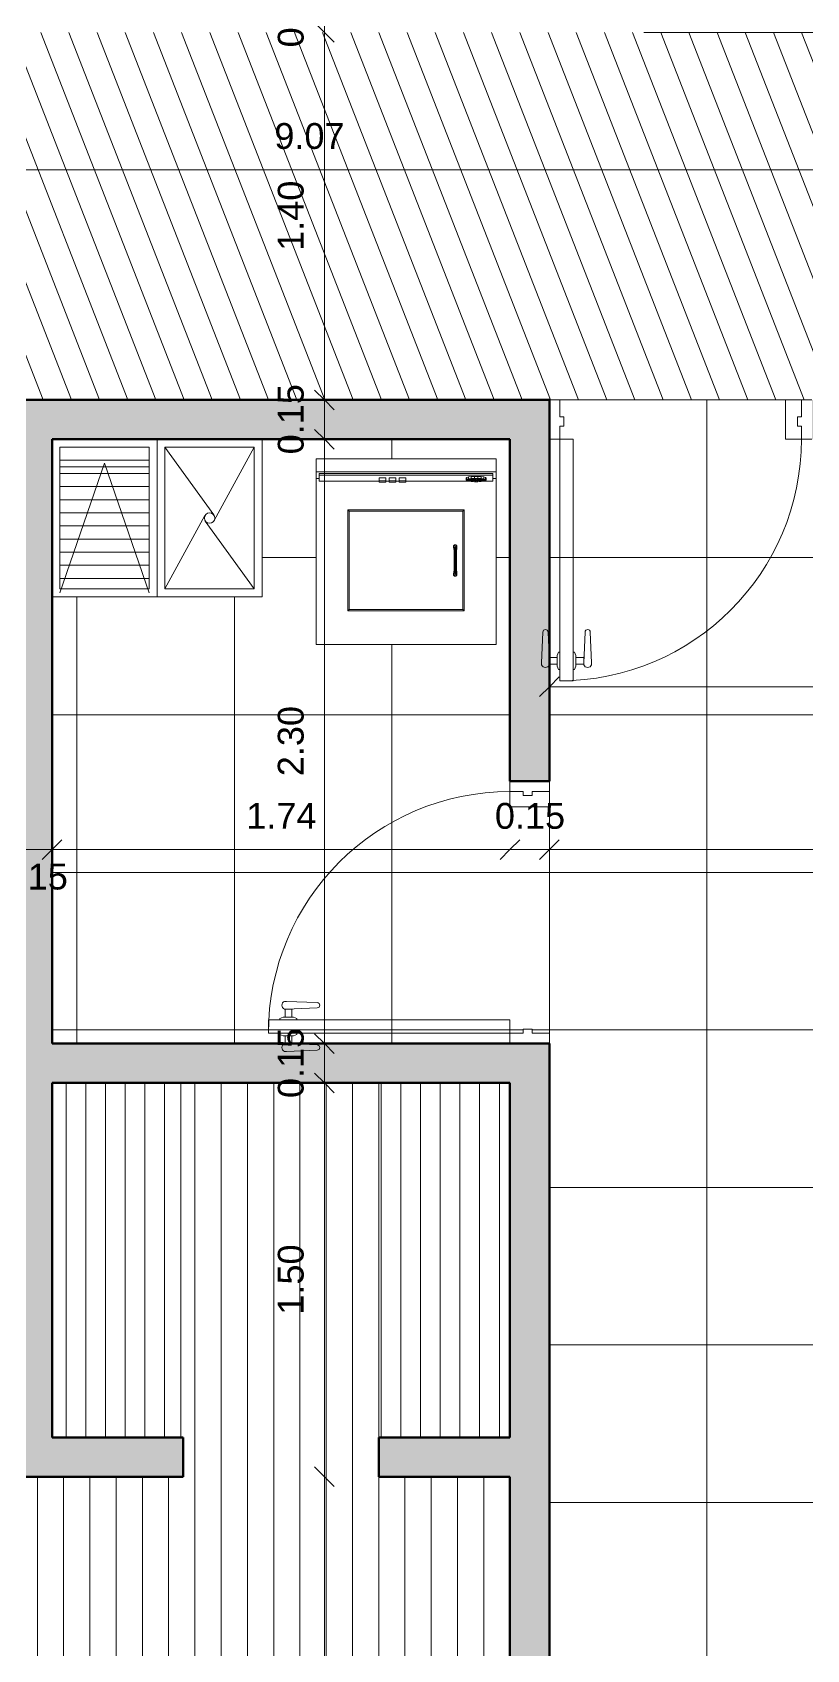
# Model space of a CAD drawing. Header units: metres. Extents: x 11 to 152, y 1 to 34.
# Drawn here: x 87.85 to 90.79, y 18.46 to 24.62 of the extents above; entities that cross this region are included whole.
import ezdxf

# ---------------------------------------------------------------- set-up
doc = ezdxf.new("R2010")
doc.units = ezdxf.units.M
for name, color, linetype, lineweight in [('A-ANNO-DIMS', 211, 'Continuous', 9), ('A-ANNO-DIMS-100', 211, 'Continuous', 9), ('A-DETL-GENF', 92, 'Continuous', 9), ('A-DOOR', 31, 'Continuous', 9), ('A-DOOR-1', 31, 'Continuous', 18), ('A-FLOR', 192, 'Continuous', 9), ('A-FLOR-PATT', 8, 'Continuous', 9), ('A-WALL-1', 113, 'Continuous', 50), ('A-WALL-PATT-1', 111, 'Continuous', 9), ('G-IMPT', 8, 'Continuous', 9), ('I-FURN', 30, 'Continuous', 9), ('P-SANR-FIXT', 6, 'Continuous', 9), ('Q-SPCQ', 91, 'Continuous', 9)]:
    doc.layers.add(name, color=color, linetype=linetype, lineweight=lineweight)
doc.styles.add('Arial_1', font='Arial.ttf', dxfattribs={"height": 0.098353})
doc.dimstyles.new('Cota_1_25', dxfattribs={"dimscale": 0.3048, "dimtxt": 0.1, "dimasz": 0.246063, "dimexe": 0, "dimexo": 0.0625, "dimgap": 0.164042, "dimtad": 1, "dimrnd": 0.01, "dimzin": 0, "dimdsep": 46, "dimtxsty": 'Arial_1', "dimblk1": 'OBLIQUE', "dimblk2": 'OBLIQUE', "dimsah": 1, "dimcen": 0.09, "dimazin": 0, "dimtfac": 1, "dimtdec": 4, "dimtix": 1, "dimtmove": 0, "dimatfit": 3, "dimfxl": 0, "dimfxlon": 1, "dimtvp": 1, "dimtolj": 1, "dimtzin": 0, "dimarcsym": 2})
doc.dimstyles.new('Cota_1_25_3', dxfattribs={"dimscale": 0.3048, "dimtxt": 0.1, "dimasz": 0.246063, "dimexe": 0, "dimexo": 0.0625, "dimgap": 0.164042, "dimtad": 1, "dimrnd": 0.01, "dimzin": 0, "dimdsep": 46, "dimtxsty": 'Arial_1', "dimblk1": 'OBLIQUE', "dimblk2": 'OBLIQUE', "dimsah": 1, "dimcen": 0.09, "dimazin": 0, "dimtfac": 1, "dimtdec": 4, "dimtix": 1, "dimtmove": 2, "dimatfit": 3, "dimfxl": 0, "dimfxlon": 1, "dimtvp": 1, "dimtolj": 1, "dimtzin": 0, "dimarcsym": 2})
pattern_1 = [(226.11, (41.785, 15.092), (0.05405041, -0.0519957), [])]

# ---------------------------------------------------------------- blocks, each defined once
blk = doc.blocks.new('mesa153 - mesa001-1570162-2 Piso _Tipo_')
at = {"layer": 'I-FURN'}
h = blk.add_hatch(dxfattribs=at)
h.set_pattern_fill('FP_42', color=256, style=0, pattern_type=2)
h.set_pattern_definition(pattern_1)
h.paths.add_polyline_path([(0.2906, -0.7128), (0.286, -0.7084), (-0.6499, -1.6813), (-0.2963, -2.0214), (0.6396, -1.0485)], flags=0)
blk.add_line((-0.2963, -2.0214), (0.6396, -1.0485), dxfattribs=at)
blk = doc.blocks.new('mesa154 - mesa001-1570174-2 Piso _Tipo_')
at = {"layer": 'I-FURN'}
h = blk.add_hatch(dxfattribs=at)
h.set_pattern_fill('FP_42', color=256, style=0, pattern_type=2)
h.set_pattern_definition(pattern_1)
h.paths.add_polyline_path([(0.3569, -0.7766), (0.286, -0.7084), (-0.6499, -1.6813), (-0.2963, -2.0214), (0.6396, -1.0485)], flags=0)
blk.add_line((0.286, -0.7084), (-0.6499, -1.6813), dxfattribs=at)
blk = doc.blocks.new('EA-Sencilla abisagrada - 100 x 210-1824849-2 Piso _Tipo_')
at = {"layer": 'A-DETL-GENF'}
for p, q in [((0.339, 0.9338), (0.339, 0.9263)), ((0.344, 0.8091), (0.339, 0.9263)), ((0.369, 0.9263), (0.364, 0.8091)), ((0.369, 0.9038), (0.369, 0.9338)), ((0.369, 0.9313), (0.399, 0.9313)), ((0.399, 0.9388), (0.404, 0.9513)), ((0.399, 0.9388), (0.399, 0.8988)), ((0.409, 0.9513), (0.404, 0.9513)), ((0.409, 0.9513), (0.409, 0.8863)), ((0.46, 0.9513), (0.465, 0.9513)), ((0.46, 0.9513), (0.46, 0.8863)), ((0.47, 0.9388), (0.465, 0.9513)), ((0.47, 0.9388), (0.47, 0.8988)), ((0.5, 0.9313), (0.47, 0.9313)), ((0.5, 0.9038), (0.5, 0.9338)), ((0.5, 0.9263), (0.505, 0.8091)), ((0.525, 0.8091), (0.53, 0.9263)), ((0.53, 0.9338), (0.53, 0.9263)), ((0.399, 0.9063), (0.369, 0.9063)), ((0.399, 0.8988), (0.404, 0.8863)), ((0.404, 0.8863), (0.409, 0.8863)), ((0.465, 0.8863), (0.46, 0.8863)), ((0.47, 0.8988), (0.465, 0.8863)), ((0.47, 0.9063), (0.5, 0.9063))]:
    blk.add_line(p, q, dxfattribs=at)
for centre, radius, start, end in [((0.354, 0.9276), 0.0162, 22.61986, 157.38014), ((0.515, 0.9276), 0.0162, 22.61986, 157.38014), ((0.354, 0.8095), 0.01, 182.44757, 357.55243), ((0.515, 0.8095), 0.01, 182.44757, 357.55243)]:
    blk.add_arc(centre, radius, start, end, dxfattribs=at)
at = {"layer": 'A-DOOR'}
blk.add_arc((0.46, 0.075), 0.92, 90, 180, dxfattribs=at)
at = {"layer": 'A-DOOR-1'}
for p, q in [((0.409, 0.075), (0.409, 0.995)), ((0.46, 0.995), (0.409, 0.995)), ((0.46, 0.075), (0.46, 0.995)), ((-0.46, 0.075), (-0.5, 0.075)), ((-0.46, 0.025), (-0.46, 0.075)), ((0.46, 0.075), (0.409, 0.075)), ((0.5, 0.075), (0.46, 0.075)), ((0.46, 0.075), (0.46, 0.025)), ((-0.445, 0.025), (-0.46, 0.025)), ((-0.445, -0.01), (-0.445, 0.025)), ((0.46, 0.025), (0.445, 0.025)), ((0.445, 0.025), (0.445, -0.01)), ((-0.46, -0.075), (-0.46, -0.01)), ((-0.46, -0.01), (-0.445, -0.01)), ((0.445, -0.01), (0.46, -0.01)), ((0.46, -0.01), (0.46, -0.075)), ((-0.5, -0.075), (-0.46, -0.075)), ((0.46, -0.075), (0.5, -0.075))]:
    blk.add_line(p, q, dxfattribs=at)
blk = doc.blocks.new('EA-Sencilla abisagrada - 100 x 210-1350757-2 Piso _Tipo_')
at = {"layer": 'A-DETL-GENF'}
for p, q in [((0.344, -0.8091), (0.339, -0.9263)), ((0.369, -0.9263), (0.364, -0.8091)), ((0.5, -0.9263), (0.505, -0.8091)), ((0.525, -0.8091), (0.53, -0.9263)), ((0.369, -0.9038), (0.369, -0.9338)), ((0.399, -0.9063), (0.369, -0.9063)), ((0.399, -0.8988), (0.404, -0.8863)), ((0.399, -0.9388), (0.399, -0.8988)), ((0.404, -0.8863), (0.409, -0.8863)), ((0.409, -0.9513), (0.409, -0.8863)), ((0.465, -0.8863), (0.46, -0.8863)), ((0.46, -0.9513), (0.46, -0.8863)), ((0.47, -0.8988), (0.465, -0.8863)), ((0.47, -0.9388), (0.47, -0.8988)), ((0.47, -0.9063), (0.5, -0.9063)), ((0.5, -0.9038), (0.5, -0.9338)), ((0.339, -0.9338), (0.339, -0.9263)), ((0.369, -0.9313), (0.399, -0.9313)), ((0.399, -0.9388), (0.404, -0.9513)), ((0.409, -0.9513), (0.404, -0.9513)), ((0.46, -0.9513), (0.465, -0.9513)), ((0.47, -0.9388), (0.465, -0.9513)), ((0.5, -0.9313), (0.47, -0.9313)), ((0.53, -0.9338), (0.53, -0.9263))]:
    blk.add_line(p, q, dxfattribs=at)
for centre, radius, start, end in [((0.354, -0.8095), 0.01, 2.44757, 177.55243), ((0.515, -0.8095), 0.01, 2.44757, 177.55243), ((0.354, -0.9276), 0.0162, 202.61986, 337.38014), ((0.515, -0.9276), 0.0162, 202.61986, 337.38014)]:
    blk.add_arc(centre, radius, start, end, dxfattribs=at)
at = {"layer": 'A-DOOR'}
blk.add_arc((0.46, -0.075), 0.92, 180, 270, dxfattribs=at)
at = {"layer": 'A-DOOR-1'}
for p, q in [((-0.5, 0.075), (-0.46, 0.075)), ((-0.46, 0.075), (-0.46, 0.01)), ((0.46, 0.075), (0.5, 0.075)), ((0.46, 0.01), (0.46, 0.075)), ((-0.46, 0.01), (-0.445, 0.01)), ((-0.445, 0.01), (-0.445, -0.025)), ((0.445, 0.01), (0.46, 0.01)), ((0.445, -0.025), (0.445, 0.01)), ((-0.46, -0.025), (-0.46, -0.075)), ((-0.445, -0.025), (-0.46, -0.025)), ((0.46, -0.025), (0.445, -0.025)), ((0.46, -0.075), (0.46, -0.025)), ((-0.46, -0.075), (-0.5, -0.075)), ((0.409, -0.075), (0.409, -0.995)), ((0.46, -0.075), (0.409, -0.075)), ((0.46, -0.075), (0.46, -0.995)), ((0.5, -0.075), (0.46, -0.075)), ((0.46, -0.995), (0.409, -0.995))]:
    blk.add_line(p, q, dxfattribs=at)
blk = doc.blocks.new('Washer05 - 11ZWSH05_dwg-1221125-2 Piso _Tipo_')
at = {"layer": 'G-IMPT'}
for p, q in [((0, 0.6858), (0, 0)), ((0, 0.6858), (0.0506, 0.6858)), ((0.0759, 0.6858), (0.0506, 0.6858)), ((0.0506, 0), (0.0506, 0.6858)), ((0.0506, 0), (0.0506, 0.6858)), ((0.0759, 0.6858), (0.0759, 0.6732)), ((0.0759, 0.6858), (0.7084, 0.6858)), ((0.7084, 0), (0.7084, 0.6858)), ((0.0563, 0.0126), (0.0563, 0.6732)), ((0.0563, 0.0126), (0.0563, 0.6732)), ((0.0634, 0.6732), (0.0563, 0.6732)), ((0.0563, 0.6732), (0.0634, 0.6732)), ((0.0634, 0.0126), (0.0634, 0.6732)), ((0.0851, 0.6732), (0.0634, 0.6732)), ((0.0634, 0.0126), (0.0634, 0.6732)), ((0.0634, 0.6732), (0.0851, 0.6732)), ((0.0683, 0.6289), (0.0675, 0.6165)), ((0.0675, 0.6165), (0.0749, 0.6165)), ((0.0675, 0.6165), (0.0675, 0.6033)), ((0.0675, 0.6165), (0.0749, 0.6165)), ((0.0683, 0.6289), (0.0698, 0.639)), ((0.0756, 0.6289), (0.0683, 0.6289)), ((0.0756, 0.6289), (0.0683, 0.6289)), ((0.0698, 0.639), (0.0718, 0.6456)), ((0.0771, 0.639), (0.0698, 0.639)), ((0.0771, 0.639), (0.0698, 0.639)), ((0.074, 0.6479), (0.0718, 0.6456)), ((0.0791, 0.6456), (0.0718, 0.6456)), ((0.0791, 0.6456), (0.0718, 0.6456)), ((0.074, 0.6479), (0.0813, 0.6479)), ((0.074, 0.6479), (0.0813, 0.6479)), ((0.0756, 0.6289), (0.0749, 0.6165)), ((0.0813, 0.6099), (0.0749, 0.6165)), ((0.0749, 0.6165), (0.0749, 0.6033)), ((0.0771, 0.639), (0.0756, 0.6289)), ((0.0756, 0.6289), (0.0813, 0.6099)), ((0.0771, 0.639), (0.0791, 0.6456)), ((0.0771, 0.639), (0.0813, 0.6099)), ((0.0791, 0.6456), (0.0813, 0.6479)), ((0.0791, 0.6456), (0.0813, 0.6099)), ((0.0836, 0.6456), (0.0813, 0.6479)), ((0.0813, 0.6479), (0.0813, 0.6099)), ((0.0836, 0.6456), (0.0813, 0.6099)), ((0.0856, 0.639), (0.0813, 0.6099)), ((0.0871, 0.6289), (0.0813, 0.6099)), ((0.0878, 0.6165), (0.0813, 0.6099)), ((0.0836, 0.6456), (0.0856, 0.639)), ((0.0851, 0.6406), (0.0851, 0.6732)), ((0.0856, 0.639), (0.0871, 0.6289)), ((0.0871, 0.6289), (0.0878, 0.6165)), ((0.0878, 0.6033), (0.0878, 0.6165)), ((0.0683, 0.5909), (0.0675, 0.6033)), ((0.0749, 0.6033), (0.0675, 0.6033)), ((0.0749, 0.6033), (0.0675, 0.6033)), ((0.0756, 0.5909), (0.0683, 0.5909)), ((0.0698, 0.5808), (0.0683, 0.5909)), ((0.0756, 0.5909), (0.0683, 0.5909)), ((0.0771, 0.5808), (0.0698, 0.5808)), ((0.0698, 0.5808), (0.0718, 0.5742)), ((0.0771, 0.5808), (0.0698, 0.5808)), ((0.074, 0.572), (0.0718, 0.5742)), ((0.0791, 0.5742), (0.0718, 0.5742)), ((0.0791, 0.5742), (0.0718, 0.5742)), ((0.074, 0.572), (0.0813, 0.572)), ((0.074, 0.572), (0.0813, 0.572)), ((0.0813, 0.6099), (0.0749, 0.6033)), ((0.0756, 0.5909), (0.0749, 0.6033)), ((0.0756, 0.5909), (0.0813, 0.6099)), ((0.0756, 0.5909), (0.0771, 0.5808)), ((0.0771, 0.5808), (0.0813, 0.6099)), ((0.0771, 0.5808), (0.0791, 0.5742)), ((0.0791, 0.5742), (0.0813, 0.6099)), ((0.0791, 0.5742), (0.0813, 0.572)), ((0.0878, 0.6033), (0.0813, 0.6099)), ((0.0856, 0.5808), (0.0813, 0.6099)), ((0.0871, 0.5909), (0.0813, 0.6099)), ((0.0836, 0.5742), (0.0813, 0.6099)), ((0.0813, 0.572), (0.0813, 0.6099)), ((0.0836, 0.5742), (0.0813, 0.572)), ((0.0856, 0.5808), (0.0836, 0.5742)), ((0.0851, 0.3415), (0.0851, 0.5792)), ((0.0856, 0.5808), (0.0871, 0.5909)), ((0.0878, 0.6033), (0.0871, 0.5909)), ((0.5801, 0.5639), (0.1953, 0.5639)), ((0.1953, 0.5639), (0.1953, 0.1217)), ((0.2004, 0.5588), (0.1953, 0.5639)), ((0.2004, 0.1268), (0.2004, 0.5588)), ((0.2004, 0.5588), (0.5751, 0.5588)), ((0.5801, 0.5639), (0.5751, 0.5588)), ((0.5751, 0.5588), (0.5751, 0.1268)), ((0.5801, 0.5639), (0.5801, 0.1217)), ((0.3318, 0.5368), (0.3281, 0.5331)), ((0.3281, 0.5279), (0.3281, 0.5331)), ((0.3281, 0.5331), (0.3387, 0.5329)), ((0.3281, 0.5279), (0.3387, 0.5282)), ((0.3318, 0.5243), (0.3281, 0.5279)), ((0.3318, 0.5368), (0.337, 0.5368)), ((0.3318, 0.5368), (0.3411, 0.5361)), ((0.3318, 0.5243), (0.3411, 0.5249)), ((0.337, 0.5243), (0.3318, 0.5243)), ((0.3444, 0.5361), (0.337, 0.5368)), ((0.3444, 0.5249), (0.337, 0.5243)), ((0.3411, 0.5361), (0.3387, 0.5329)), ((0.3387, 0.5329), (0.3387, 0.5282)), ((0.3387, 0.5329), (0.3502, 0.5325)), ((0.3387, 0.5282), (0.3502, 0.5286)), ((0.3411, 0.5249), (0.3387, 0.5282)), ((0.3444, 0.5361), (0.3411, 0.5361)), ((0.3411, 0.5361), (0.3502, 0.5352)), ((0.3502, 0.5258), (0.3411, 0.5249)), ((0.3444, 0.5249), (0.3411, 0.5249)), ((0.3444, 0.5361), (0.3502, 0.5352)), ((0.3444, 0.5361), (0.3502, 0.5352)), ((0.3444, 0.5249), (0.3502, 0.5258)), ((0.3444, 0.5249), (0.3502, 0.5258)), ((0.3502, 0.5352), (0.4249, 0.5352)), ((0.3502, 0.5325), (0.3502, 0.5352)), ((0.3502, 0.5325), (0.3502, 0.5286)), ((0.3502, 0.5325), (0.4249, 0.5325)), ((0.3502, 0.5258), (0.3502, 0.5286)), ((0.4249, 0.5286), (0.3502, 0.5286)), ((0.3502, 0.5258), (0.4249, 0.5258)), ((0.4249, 0.5352), (0.4307, 0.5361)), ((0.4307, 0.5361), (0.4249, 0.5352)), ((0.4249, 0.5352), (0.4339, 0.5361)), ((0.4249, 0.5352), (0.4249, 0.5325)), ((0.4249, 0.5325), (0.4363, 0.5329)), ((0.4249, 0.5286), (0.4249, 0.5325)), ((0.4249, 0.5286), (0.4249, 0.5258)), ((0.4249, 0.5286), (0.4363, 0.5282)), ((0.4249, 0.5258), (0.4307, 0.5249)), ((0.4307, 0.5249), (0.4249, 0.5258)), ((0.4249, 0.5258), (0.4339, 0.5249)), ((0.4307, 0.5361), (0.438, 0.5368)), ((0.4307, 0.5361), (0.4339, 0.5361)), ((0.4307, 0.5249), (0.438, 0.5243)), ((0.4307, 0.5249), (0.4339, 0.5249)), ((0.4432, 0.5368), (0.4339, 0.5361)), ((0.4363, 0.5329), (0.4339, 0.5361)), ((0.4363, 0.5282), (0.4339, 0.5249)), ((0.4432, 0.5243), (0.4339, 0.5249)), ((0.4363, 0.5329), (0.4469, 0.5331)), ((0.4363, 0.5282), (0.4363, 0.5329)), ((0.4363, 0.5282), (0.4469, 0.5279)), ((0.4432, 0.5368), (0.438, 0.5368)), ((0.438, 0.5243), (0.4432, 0.5243)), ((0.4432, 0.5368), (0.4469, 0.5331)), ((0.4432, 0.5243), (0.4469, 0.5279)), ((0.4469, 0.5279), (0.4469, 0.5331)), ((0.0729, 0.3162), (0.0729, 0.3415)), ((0.0845, 0.3415), (0.0729, 0.3415)), ((0.0729, 0.3162), (0.0845, 0.3162)), ((0.0889, 0.3415), (0.0845, 0.3415)), ((0.0845, 0.3162), (0.0845, 0.3415)), ((0.0889, 0.3162), (0.0845, 0.3162)), ((0.0851, 0.3036), (0.0851, 0.3162)), ((0.0889, 0.3415), (0.0889, 0.3162)), ((0.0729, 0.3036), (0.0729, 0.2783)), ((0.0729, 0.3036), (0.0845, 0.3036)), ((0.0845, 0.2783), (0.0729, 0.2783)), ((0.0845, 0.2656), (0.0729, 0.2656)), ((0.0729, 0.2403), (0.0729, 0.2656)), ((0.0889, 0.3036), (0.0845, 0.3036)), ((0.0845, 0.2783), (0.0845, 0.3036)), ((0.0889, 0.2783), (0.0845, 0.2783)), ((0.0845, 0.2656), (0.0889, 0.2656)), ((0.0845, 0.2656), (0.0845, 0.2403)), ((0.0851, 0.2656), (0.0851, 0.2783)), ((0.0889, 0.3036), (0.0889, 0.2783)), ((0.0889, 0.2403), (0.0889, 0.2656)), ((0.0845, 0.2403), (0.0729, 0.2403)), ((0.0889, 0.2403), (0.0845, 0.2403)), ((0.0851, 0.0126), (0.0851, 0.2403)), ((0.2004, 0.1268), (0.1953, 0.1217)), ((0.2004, 0.1268), (0.5751, 0.1268)), ((0.5751, 0.1268), (0.5801, 0.1217)), ((0.5801, 0.1217), (0.1953, 0.1217)), ((0, 0), (0.0506, 0)), ((0.0759, 0), (0.0506, 0)), ((0.0634, 0.0126), (0.0563, 0.0126)), ((0.0634, 0.0126), (0.0563, 0.0126)), ((0.0634, 0.0126), (0.0851, 0.0126)), ((0.0759, 0.0126), (0.0759, 0)), ((0.7084, 0), (0.0759, 0))]:
    blk.add_line(p, q, dxfattribs=at)
blk = doc.blocks.new('Washer05 - Washer05-1234231-2 Piso _Tipo_')
blk.add_blockref('Washer05 - 11ZWSH05_dwg-1221125-2 Piso _Tipo_', (0, 0))
blk = doc.blocks.new('EA Lavadero con tanque - EA Lavadero 4-V100-2 Piso _Tipo_')
at = {"layer": 'P-SANR-FIXT'}
for p, q in [((0, 0.6), (-0.4, 0.6)), ((-0.4, 0.6), (-0.4, 0)), ((-0.37, 0.57), (-0.1838, 0.3117)), ((-0.37, 0.57), (-0.03, 0.57)), ((-0.37, 0.03), (-0.37, 0.57)), ((-0.03, 0.57), (-0.1824, 0.2904)), ((-0.03, 0.57), (-0.03, 0.03)), ((0, 0), (0, 0.6)), ((0.4, 0.6), (0, 0.6)), ((0, 0.6), (0, 0)), ((0.2, 0.091), (0.03, 0.5848)), ((0.03, 0.57), (0.37, 0.57)), ((0.03, 0.03), (0.03, 0.57)), ((0.03, 0.03), (0.03, 0.57)), ((0.03, 0.57), (0.37, 0.57)), ((0.2, 0.091), (0.37, 0.5848)), ((0.37, 0.57), (0.37, 0.03)), ((0.37, 0.57), (0.37, 0.03)), ((0.37, 0.53), (0.03, 0.53)), ((0.37, 0.48), (0.03, 0.48)), ((0.37, 0.43), (0.03, 0.43)), ((0.37, 0.38), (0.03, 0.38)), ((-0.37, 0.03), (-0.2176, 0.3096)), ((0.37, 0.33), (0.03, 0.33)), ((-0.03, 0.03), (-0.2162, 0.2883)), ((0.37, 0.28), (0.03, 0.28)), ((0.37, 0.23), (0.03, 0.23)), ((0.37, 0.18), (0.03, 0.18)), ((0.37, 0.13), (0.03, 0.13)), ((0.37, 0.105), (0.03, 0.105)), ((0.37, 0.08), (0.03, 0.08)), ((-0.03, 0.03), (-0.37, 0.03)), ((0.37, 0.03), (0.03, 0.03)), ((0.37, 0.03), (0.03, 0.03))]:
    blk.add_line(p, q, dxfattribs=at)
blk.add_circle((-0.2, 0.3), 0.02, dxfattribs=at)
blk = doc.blocks.new('DIMBLOCK205-2 Piso _Tipo_')
at = {"layer": 'A-ANNO-DIMS-100', "transparency": 16777216}
for p, q in [((88.9584, 24.77), (88.9209, 24.8075)), ((88.9584, 24.77), (88.9584, 24.62)), ((88.9584, 24.77), (88.9959, 24.7325)), ((88.9584, 24.77), (88.9584, 24.77)), ((88.9584, 24.77), (88.9584, 24.77)), ((88.9584, 24.62), (88.9209, 24.6575)), ((88.9584, 24.62), (88.9959, 24.5825)), ((88.9584, 24.62), (88.9584, 24.62)), ((88.9584, 24.62), (88.9584, 24.62))]:
    blk.add_line(p, q, dxfattribs=at)
at = {"layer": 'A-ANNO-DIMS-100', "color": 0, "transparency": 16777216, "insert": (88.7808, 24.5627), "char_height": 0.09835, "width": 0.317538, "attachment_point": 1, "rotation": 90, "line_spacing_factor": 0.938532, "style": 'Arial_1'}
blk.add_mtext('0.15', dxfattribs=at)
blk = doc.blocks.new('_Oblique')
at = {"color": 0, "linetype": 'ByBlock', "lineweight": -2}
blk.add_line((-0.5, -0.5), (0.5, 0.5), dxfattribs=at)
blk = doc.blocks.new('DIMBLOCK206-2 Piso _Tipo_')
at = {"layer": 'A-ANNO-DIMS-100', "transparency": 16777216}
for p, q in [((88.9584, 24.62), (88.9209, 24.6575)), ((88.9584, 24.62), (88.9584, 23.22)), ((88.9584, 24.62), (88.9959, 24.5825)), ((88.9584, 24.62), (88.9584, 24.62)), ((88.9584, 24.62), (88.9584, 24.62)), ((88.9584, 23.22), (88.9209, 23.2575)), ((88.9584, 23.22), (88.9959, 23.1825)), ((88.9584, 23.22), (88.9584, 23.22)), ((88.9584, 23.22), (88.9584, 23.22))]:
    blk.add_line(p, q, dxfattribs=at)
at = {"layer": 'A-ANNO-DIMS-100', "color": 0, "transparency": 16777216, "insert": (88.7808, 23.7877), "char_height": 0.09835, "width": 0.317538, "attachment_point": 1, "rotation": 90, "line_spacing_factor": 0.938532, "style": 'Arial_1'}
blk.add_mtext('1.40', dxfattribs=at)
blk = doc.blocks.new('DIMBLOCK207-2 Piso _Tipo_')
at = {"layer": 'A-ANNO-DIMS-100', "transparency": 16777216}
for p, q in [((88.9584, 23.22), (88.9209, 23.2575)), ((88.9584, 23.22), (88.9584, 23.07)), ((88.9584, 23.22), (88.9959, 23.1825)), ((88.9584, 23.22), (88.9584, 23.22)), ((88.9584, 23.22), (88.9584, 23.22)), ((88.9584, 23.07), (88.9209, 23.1075)), ((88.9584, 23.07), (88.9959, 23.0325)), ((88.9584, 23.07), (88.9584, 23.07)), ((88.9584, 23.07), (88.9584, 23.07))]:
    blk.add_line(p, q, dxfattribs=at)
at = {"layer": 'A-ANNO-DIMS-100', "color": 0, "transparency": 16777216, "insert": (88.7808, 23.0127), "char_height": 0.09835, "width": 0.317538, "attachment_point": 1, "rotation": 90, "line_spacing_factor": 0.938532, "style": 'Arial_1'}
blk.add_mtext('0.15', dxfattribs=at)
blk = doc.blocks.new('DIMBLOCK208-2 Piso _Tipo_')
at = {"layer": 'A-ANNO-DIMS-100', "transparency": 16777216}
for p, q in [((88.9584, 23.07), (88.9209, 23.1075)), ((88.9584, 23.07), (88.9584, 20.7683)), ((88.9584, 23.07), (88.9959, 23.0325)), ((88.9584, 23.07), (88.9584, 23.07)), ((88.9584, 23.07), (88.9584, 23.07)), ((88.9584, 20.7683), (88.9209, 20.8058)), ((88.9584, 20.7683), (88.9959, 20.7308)), ((88.9584, 20.7683), (88.9584, 20.7683)), ((88.9584, 20.7683), (88.9584, 20.7683))]:
    blk.add_line(p, q, dxfattribs=at)
at = {"layer": 'A-ANNO-DIMS-100', "color": 0, "transparency": 16777216, "insert": (88.7808, 21.7868), "char_height": 0.09835, "width": 0.317538, "attachment_point": 1, "rotation": 90, "line_spacing_factor": 0.938532, "style": 'Arial_1'}
blk.add_mtext('2.30', dxfattribs=at)
blk = doc.blocks.new('DIMBLOCK209-2 Piso _Tipo_')
at = {"layer": 'A-ANNO-DIMS-100', "transparency": 16777216}
for p, q in [((88.9584, 20.7683), (88.9209, 20.8058)), ((88.9584, 20.7683), (88.9584, 20.6183)), ((88.9584, 20.7683), (88.9959, 20.7308)), ((88.9584, 20.7683), (88.9584, 20.7683)), ((88.9584, 20.7683), (88.9584, 20.7683)), ((88.9584, 20.6183), (88.9209, 20.6558)), ((88.9584, 20.6183), (88.9959, 20.5808)), ((88.9584, 20.6183), (88.9584, 20.6183)), ((88.9584, 20.6183), (88.9584, 20.6183))]:
    blk.add_line(p, q, dxfattribs=at)
at = {"layer": 'A-ANNO-DIMS-100', "color": 0, "transparency": 16777216, "insert": (88.7808, 20.561), "char_height": 0.09835, "width": 0.317538, "attachment_point": 1, "rotation": 90, "line_spacing_factor": 0.938532, "style": 'Arial_1'}
blk.add_mtext('0.15', dxfattribs=at)
blk = doc.blocks.new('DIMBLOCK210-2 Piso _Tipo_')
at = {"layer": 'A-ANNO-DIMS-100', "transparency": 16777216}
for p, q in [((88.9584, 20.6183), (88.9209, 20.6558)), ((88.9584, 20.6183), (88.9584, 19.1183)), ((88.9584, 20.6183), (88.9959, 20.5808)), ((88.9584, 20.6183), (88.9584, 20.6183)), ((88.9584, 20.6183), (88.9584, 20.6183)), ((88.9584, 19.1183), (88.9209, 19.1558)), ((88.9584, 19.1183), (88.9959, 19.0808)), ((88.9584, 19.1183), (88.9584, 19.1183)), ((88.9584, 19.1183), (88.9584, 19.1183))]:
    blk.add_line(p, q, dxfattribs=at)
at = {"layer": 'A-ANNO-DIMS-100', "color": 0, "transparency": 16777216, "insert": (88.7808, 19.736), "char_height": 0.09835, "width": 0.317538, "attachment_point": 1, "rotation": 90, "line_spacing_factor": 0.938532, "style": 'Arial_1'}
blk.add_mtext('1.50', dxfattribs=at)
blk = doc.blocks.new('DIMBLOCK213-2 Piso _Tipo_')
at = {"layer": 'A-ANNO-DIMS-100', "transparency": 16777216}
for p, q in [((84.3651, 24.0969), (84.3276, 24.0594)), ((84.3651, 24.0969), (84.4026, 24.1344)), ((84.3651, 24.0969), (93.4349, 24.0969)), ((84.3651, 24.0969), (84.3651, 24.0969)), ((84.3651, 24.0969), (84.3651, 24.0969)), ((93.4349, 24.0969), (93.3974, 24.0594)), ((93.4349, 24.0969), (93.4724, 24.1344)), ((93.4349, 24.0969), (93.4349, 24.0969)), ((93.4349, 24.0969), (93.4349, 24.0969))]:
    blk.add_line(p, q, dxfattribs=at)
at = {"layer": 'A-ANNO-DIMS-100', "color": 0, "transparency": 16777216, "insert": (88.7677, 24.2744), "char_height": 0.09835, "width": 0.317538, "attachment_point": 1, "line_spacing_factor": 0.938532, "style": 'Arial_1'}
blk.add_mtext('9.07', dxfattribs=at)
blk = doc.blocks.new('DIMBLOCK230-2 Piso _Tipo_')
at = {"layer": 'A-ANNO-DIMS-100', "transparency": 16777216}
for p, q in [((87.771, 21.5073), (87.7335, 21.4698)), ((87.771, 21.5073), (87.8085, 21.5448)), ((87.771, 21.5073), (87.921, 21.5073)), ((87.771, 21.5073), (87.771, 21.5073)), ((87.771, 21.5073), (87.771, 21.5073)), ((87.921, 21.5073), (87.8835, 21.4698)), ((87.921, 21.5073), (87.9585, 21.5448)), ((87.921, 21.5073), (87.921, 21.5073)), ((87.921, 21.5073), (87.921, 21.5073))]:
    blk.add_line(p, q, dxfattribs=at)
at = {"layer": 'A-ANNO-DIMS-100', "color": 0, "transparency": 16777216, "insert": (87.7137, 21.4536), "char_height": 0.09835, "width": 0.317538, "attachment_point": 1, "line_spacing_factor": 0.938532, "style": 'Arial_1'}
blk.add_mtext('0.15', dxfattribs=at)
blk = doc.blocks.new('DIMBLOCK231-2 Piso _Tipo_')
at = {"layer": 'A-ANNO-DIMS-100', "transparency": 16777216}
for p, q in [((87.921, 21.5073), (87.8835, 21.4698)), ((87.921, 21.5073), (87.9585, 21.5448)), ((87.921, 21.5073), (89.665, 21.5073)), ((87.921, 21.5073), (87.921, 21.5073)), ((87.921, 21.5073), (87.921, 21.5073)), ((89.665, 21.5073), (89.6275, 21.4698)), ((89.665, 21.5073), (89.7025, 21.5448)), ((89.665, 21.5073), (89.665, 21.5073)), ((89.665, 21.5073), (89.665, 21.5073))]:
    blk.add_line(p, q, dxfattribs=at)
at = {"layer": 'A-ANNO-DIMS-100', "color": 0, "transparency": 16777216, "insert": (88.6607, 21.6849), "char_height": 0.09835, "width": 0.317538, "attachment_point": 1, "line_spacing_factor": 0.938532, "style": 'Arial_1'}
blk.add_mtext('1.74', dxfattribs=at)
blk = doc.blocks.new('DIMBLOCK232-2 Piso _Tipo_')
at = {"layer": 'A-ANNO-DIMS-100', "transparency": 16777216}
for p, q in [((89.665, 21.5073), (89.6275, 21.4698)), ((89.665, 21.5073), (89.7025, 21.5448)), ((89.665, 21.5073), (89.815, 21.5073)), ((89.665, 21.5073), (89.665, 21.5073)), ((89.665, 21.5073), (89.665, 21.5073)), ((89.815, 21.5073), (89.7775, 21.4698)), ((89.815, 21.5073), (89.8525, 21.5448)), ((89.815, 21.5073), (89.815, 21.5073)), ((89.815, 21.5073), (89.815, 21.5073))]:
    blk.add_line(p, q, dxfattribs=at)
at = {"layer": 'A-ANNO-DIMS-100', "color": 0, "transparency": 16777216, "insert": (89.6077, 21.6849), "char_height": 0.09835, "width": 0.317538, "attachment_point": 1, "line_spacing_factor": 0.938532, "style": 'Arial_1'}
blk.add_mtext('0.15', dxfattribs=at)
blk = doc.blocks.new('DIMBLOCK233-2 Piso _Tipo_')
at = {"layer": 'A-ANNO-DIMS-100', "transparency": 16777216}
for p, q in [((89.815, 21.5073), (89.7775, 21.4698)), ((89.815, 21.5073), (89.8525, 21.5448)), ((89.815, 21.5073), (93.4349, 21.5073)), ((89.815, 21.5073), (89.815, 21.5073)), ((89.815, 21.5073), (89.815, 21.5073)), ((93.4349, 21.5073), (93.3974, 21.4698)), ((93.4349, 21.5073), (93.4724, 21.5448)), ((93.4349, 21.5073), (93.4349, 21.5073)), ((93.4349, 21.5073), (93.4349, 21.5073))]:
    blk.add_line(p, q, dxfattribs=at)
at = {"layer": 'A-ANNO-DIMS-100', "color": 0, "transparency": 16777216, "insert": (91.4926, 21.6849), "char_height": 0.09835, "width": 0.317538, "attachment_point": 1, "line_spacing_factor": 0.938532, "style": 'Arial_1'}
blk.add_mtext('3.62', dxfattribs=at)
blk = doc.blocks.new('DIMBLOCK270-2 Piso _Tipo_')
at = {"layer": 'A-ANNO-DIMS-100', "transparency": 16777216}
for p, q in [((89.815, 22.1273), (89.7775, 22.0898)), ((89.815, 22.1273), (89.8525, 22.1648)), ((89.815, 22.1273), (93.4349, 22.1273)), ((89.815, 22.1273), (89.815, 22.1273)), ((89.815, 22.1273), (89.815, 22.1273)), ((93.4349, 22.1273), (93.3974, 22.0898)), ((93.4349, 22.1273), (93.4724, 22.1648)), ((93.4349, 22.1273), (93.4349, 22.1273)), ((93.4349, 22.1273), (93.4349, 22.1273))]:
    blk.add_line(p, q, dxfattribs=at)
at = {"layer": 'A-ANNO-DIMS-100', "color": 0, "transparency": 16777216, "insert": (91.4926, 22.3049), "char_height": 0.09835, "width": 0.317538, "attachment_point": 1, "line_spacing_factor": 0.938532, "style": 'Arial_1'}
blk.add_mtext('3.62', dxfattribs=at)
blk = doc.blocks.new('DIMBLOCK273-2 Piso _Tipo_')
at = {"layer": 'A-ANNO-DIMS-100', "transparency": 16777216}
for p, q in [((88.9584, 19.1183), (88.9209, 19.1558)), ((88.9584, 15.6182), (88.9584, 19.1183)), ((88.9584, 19.1183), (88.9959, 19.0808)), ((88.9584, 19.1183), (88.9584, 19.1183)), ((88.9584, 19.1183), (88.9584, 19.1183)), ((88.9584, 15.6182), (88.9209, 15.6557)), ((88.9584, 15.6182), (88.9959, 15.5807)), ((88.9584, 15.6182), (88.9584, 15.6182)), ((88.9584, 15.6182), (88.9584, 15.6182))]:
    blk.add_line(p, q, dxfattribs=at)
at = {"layer": 'A-ANNO-DIMS-100', "color": 0, "transparency": 16777216, "insert": (88.7808, 17.2359), "char_height": 0.09835, "width": 0.317538, "attachment_point": 1, "rotation": 90, "line_spacing_factor": 0.938532, "style": 'Arial_1'}
blk.add_mtext('3.50', dxfattribs=at)

msp = doc.modelspace()

# ---------------------------------------------------------------- hatches: boundary and pattern name
at = {"layer": 'A-FLOR-PATT'}
h = msp.add_hatch(dxfattribs=at)
h.set_pattern_fill('FP_41', color=256, style=0, pattern_type=2)
h.set_pattern_definition([(291.3, (86.746, 39.636), (0.09316912, 0.03632512), [])])
h.paths.add_polyline_path([(70.8024, 14.6339), (78.1612, 22.2819), (80.4372, 23.22), (92.7602, 23.22), (92.7602, 24.62), (84.3651, 24.62), (84.3651, 24.6181), (83.8651, 24.6181), (83.8651, 25.1181), (83.815, 25.1181), (83.815, 24.6181), (83.315, 24.6181), (83.315, 24.9681), (80.7417, 24.9681), (80.7417, 25.0626), (80.6194, 25.0168), (80.561, 25.1728), (80.5566, 25.1711), (80.5715, 25.1269), (80.5674, 25.122), (80.5656, 25.1207), (80.5519, 25.1146), (80.5404, 25.113), (80.5362, 25.1136), (80.5323, 25.1211), (80.5192, 25.1572), (78.7586, 24.5016), (78.7623, 24.4919), (78.7681, 24.4441), (78.7623, 24.3962), (78.7452, 24.3511), (78.7178, 24.3115), (78.6817, 24.2795), (78.639, 24.2571), (78.5922, 24.2455), (78.544, 24.2455), (78.4972, 24.2571), (78.4545, 24.2795), (78.4184, 24.3115), (78.391, 24.3511), (78.3865, 24.3631), (76.5969, 23.6967), (76.7411, 23.3118), (75.0002, 21.5026), (75.2524, 21.2599), (74.9057, 20.8996), (74.5454, 21.2463), (74.5107, 21.2103), (74.871, 20.8636), (74.5243, 20.5033), (74.4375, 20.5869), (69.7155, 15.6798), (70.8024, 14.634)], flags=0)
h.paths.add_polyline_path([(76.5674, 23.3477), (76.5675, 23.3477), (76.5674, 23.3477)], flags=0)
h = msp.add_hatch(dxfattribs=at)
h.set_pattern_fill('FP_54', color=256, style=0, pattern_type=2)
h.set_pattern_definition([(90, (66.415, 11.22), (-0.6, 4e-17), []), (180, (66.415, 11.22), (-7e-17, -0.6), [])])
h.paths.add_polyline_path([(88.9263, 22.9203), (88.9263, 22.9962), (89.6121, 22.9962), (89.6121, 22.2878), (88.9263, 22.2878), (88.9263, 22.6167)], flags=0)
h.paths.add_polyline_path([(89.8214, 15.4682), (91.1449, 15.4682), (91.1449, 15.9682), (91.6449, 15.9682), (91.6449, 15.4682), (94.7849, 15.4682), (94.7849, 19.72), (93.0892, 19.72), (93.0892, 19.4104), (93.0663, 19.3875), (93.0663, 19.3071), (93.0433, 19.3071), (93.0383, 19.3271), (93.0203, 19.2956), (92.6986, 19.2956), (92.6806, 19.327), (92.6756, 19.307), (92.6526, 19.307), (92.6526, 19.3874), (92.6296, 19.4104), (92.6296, 19.72), (92.4761, 19.72), (92.476, 19.4102), (92.4531, 19.3873), (92.4531, 19.3069), (92.4302, 19.3069), (92.4252, 19.3268), (92.4072, 19.2954), (92.0854, 19.2953), (92.0675, 19.3268), (92.0625, 19.3068), (92.0395, 19.3068), (92.0395, 19.3872), (92.0165, 19.4102), (92.0164, 19.72), (91.893, 19.72), (91.893, 19.4102), (91.8701, 19.3873), (91.8701, 19.3069), (91.8471, 19.3069), (91.8421, 19.3268), (91.8242, 19.2954), (91.5024, 19.2953), (91.4843, 19.326), (91.4794, 19.3068), (91.4565, 19.3068), (91.4564, 19.3872), (91.4335, 19.4102), (91.4334, 19.72), (91.0949, 19.72), (91.0949, 21.8471), (91.7449, 21.8471), (91.7449, 20.32), (92.8099, 20.32), (92.8099, 21.9499), (93.4349, 21.9499), (93.4349, 23.07), (90.715, 23.07), (90.715, 23.22), (89.855, 23.22), (89.855, 23.155), (89.87, 23.155), (89.87, 23.12), (89.855, 23.12), (89.855, 23.07), (89.815, 23.07), (89.815, 21.67), (89.665, 21.67), (89.665, 23.07), (88.721, 23.07), (88.721, 22.47), (87.921, 22.47), (87.9211, 20.77), (89.665, 20.77), (89.665, 20.8083), (89.715, 20.8083), (89.715, 20.8233), (89.75, 20.8233), (89.75, 20.8083), (89.815, 20.8083), (89.815, 15.4682)], flags=0)
h.paths.add_polyline_path([(92.4855, 15.6438), (92.0791, 16.3477), (92.783, 16.7541), (92.8338, 16.6661), (92.8778, 16.6915), (93.1826, 16.1636), (93.1386, 16.1382), (93.1894, 16.0502), (92.6107, 15.7161)], flags=0)
h.paths.add_polyline_path([(93.8926, 15.819), (93.8926, 15.9206), (93.8418, 15.9206), (93.8418, 18.1558), (93.8926, 18.1558), (93.8926, 18.2574), (94.7054, 18.2574), (94.7054, 15.819)], flags=0)
h.paths.add_polyline_path([(93.214, 16.4573), (93.2008, 16.4585), (93.1826, 16.4644), (93.1759, 16.4675), (93.165, 16.4752), (93.1556, 16.4846), (93.148, 16.4954), (93.1424, 16.5075), (93.1386, 16.5249), (93.1378, 16.5335), (93.139, 17.6136), (93.1424, 17.6264), (93.148, 17.6384), (93.1593, 17.653), (93.165, 17.6587), (93.1759, 17.6663), (93.188, 17.6719), (93.2008, 17.6754), (93.214, 17.6765), (93.5828, 17.6754), (93.5957, 17.6719), (93.6077, 17.6663), (93.6211, 17.6562), (93.628, 17.6493), (93.6356, 17.6384), (93.6412, 17.6264), (93.6446, 17.6136), (93.6458, 17.6003), (93.6446, 16.5203), (93.6412, 16.5075), (93.6356, 16.4954), (93.628, 16.4846), (93.6186, 16.4752), (93.6077, 16.4675), (93.5957, 16.4619), (93.5828, 16.4585), (93.5696, 16.4573), (93.2893, 16.4573)], flags=0)
h.paths.add_polyline_path([(90.9597, 16.6366), (90.7393, 16.6366), (90.7213, 16.6681), (90.7163, 16.6481), (90.6933, 16.6481), (90.6933, 16.7286), (90.6703, 16.7515), (90.6703, 17.0927), (90.4427, 17.0927), (90.4427, 17.3112), (90.1407, 17.3112), (90.1177, 17.3342), (90.0372, 17.3342), (90.0372, 17.3572), (90.0572, 17.3622), (90.0258, 17.3802), (90.0258, 17.7019), (90.0572, 17.7199), (90.0372, 17.7249), (90.0372, 17.7479), (90.1177, 17.7479), (90.1407, 17.7709), (90.4427, 17.7709), (90.4427, 18.0077), (90.6703, 18.0077), (90.6703, 18.3306), (90.6933, 18.3535), (90.6933, 18.434), (90.7163, 18.434), (90.7213, 18.414), (90.7393, 18.4455), (91.061, 18.4455), (91.079, 18.414), (91.084, 18.434), (91.107, 18.434), (91.107, 18.3535), (91.13, 18.3306), (91.13, 18.0077), (91.3577, 18.0077), (91.3577, 17.7709), (91.6596, 17.7709), (91.6826, 17.7479), (91.7631, 17.7479), (91.7631, 17.7249), (91.7431, 17.7199), (91.7746, 17.7019), (91.7746, 17.3802), (91.7431, 17.3622), (91.7631, 17.3572), (91.7631, 17.3342), (91.6826, 17.3342), (91.6596, 17.3112), (91.3577, 17.3112), (91.3577, 17.0927), (91.13, 17.0927), (91.1289, 16.7505), (91.107, 16.7286), (91.107, 16.6481), (91.084, 16.6481), (91.079, 16.6681), (91.061, 16.6366), (90.9671, 16.6366)], flags=0)
h.paths.add_polyline_path([(92.783, 17.3222), (92.0791, 17.7286), (92.4855, 18.4325), (93.1894, 18.0261), (93.1386, 17.9381), (93.1826, 17.9127), (92.8778, 17.3848), (92.8338, 17.4102), (92.8191, 17.3848)], flags=0)
h.paths.add_polyline_path([(92.6471, 22.0258), (92.6471, 22.5481), (92.6089, 22.5488), (92.6089, 22.5501), (92.6074, 22.5506), (92.6069, 22.5513), (92.6081, 22.5541), (92.605, 22.5584), (92.6053, 22.5652), (92.6074, 22.5707), (92.6089, 22.5712), (92.6103, 22.5715), (92.6089, 22.5725), (92.6253, 22.5734), (92.6471, 22.5734), (92.6471, 22.5956), (92.6979, 22.5956), (92.6979, 22.6074), (92.6471, 22.6074), (92.6471, 22.6243), (92.6089, 22.625), (92.6089, 22.6263), (92.6074, 22.6268), (92.6069, 22.6275), (92.6081, 22.6303), (92.605, 22.6346), (92.6053, 22.6414), (92.6074, 22.6469), (92.6089, 22.6474), (92.6103, 22.6477), (92.6089, 22.6487), (92.6253, 22.6496), (92.6471, 22.6496), (92.6471, 22.6576), (92.6408, 22.6584), (92.6385, 22.6608), (92.6379, 22.6635), (92.6387, 22.9768), (92.6408, 22.979), (92.6438, 22.9798), (92.6471, 22.9798), (92.6471, 23.0053), (92.6979, 23.0053), (92.6979, 23.0258), (93.3474, 23.0258), (93.3474, 22.0258), (92.6979, 22.0258)], flags=0)
h = msp.add_hatch(dxfattribs=at)
h.set_pattern_fill('FP_62', color=256, style=0, pattern_type=2)
h.set_pattern_definition([(270, (95.365, -0.118), (0.1, 6e-18), [])])
h.paths.add_polyline_path([(86.2551, 15.4682), (86.2551, 15.5182), (84.7551, 15.5182), (84.7551, 15.4682), (86.2251, 15.4682)], flags=0)
h.paths.add_polyline_path([(87.065, 15.4682), (89.465, 15.4682), (89.465, 15.6182), (89.665, 15.6182), (89.665, 19.1183), (89.165, 19.1183), (89.165, 19.2683), (89.1743, 19.2683), (89.1743, 20.6183), (88.4116, 20.6183), (88.4116, 19.2683), (88.421, 19.2683), (88.421, 19.1183), (87.771, 19.1183), (87.771, 20.1683), (86.2435, 20.1683), (86.2435, 20.0783), (86.1935, 20.0783), (86.1935, 20.0633), (86.1585, 20.0633), (86.1585, 20.0783), (86.0935, 20.0783), (86.0935, 20.3183), (86.421, 20.3183), (86.421, 23.07), (83.8151, 23.0698), (83.8151, 22.5217), (83.8284, 22.5217), (83.8295, 22.5281), (83.8913, 22.5281), (83.8919, 22.84), (83.8955, 22.8529), (83.9019, 22.8647), (83.9107, 22.8749), (83.9216, 22.8828), (83.9377, 22.8897), (83.9481, 22.8897), (83.9535, 22.8929), (83.9579, 22.8974), (83.9611, 22.9027), (83.9632, 22.9027), (83.9662, 22.8994), (83.9675, 22.8952), (83.9671, 21.6889), (83.9649, 21.685), (83.9632, 21.6835), (83.9611, 21.6835), (83.9579, 21.6889), (83.9535, 21.6934), (83.9481, 21.6966), (83.9351, 21.6974), (83.9339, 21.6982), (83.9216, 21.7035), (83.9083, 21.7142), (83.9019, 21.7215), (83.8955, 21.7334), (83.8919, 21.7463), (83.8913, 21.7597), (83.8913, 22.0582), (83.8284, 22.0582), (83.8278, 22.0645), (83.8151, 22.0645), (83.8151, 21.3181), (84.3652, 21.3181), (84.3652, 20.8181), (83.865, 20.8181), (83.865, 19.2683), (84.055, 19.2683), (84.055, 19.2033), (84.07, 19.2033), (84.07, 19.1683), (84.055, 19.1683), (84.055, 19.1183), (84.015, 19.1183), (84.015, 15.9681), (84.3651, 15.9681), (84.3651, 15.6182), (84.7551, 15.6182), (84.7551, 15.5782), (86.2551, 15.5782), (86.2551, 15.6182), (86.715, 15.6182), (86.715, 18.4745), (84.815, 18.4745), (84.815, 19.1183), (84.775, 19.1183), (84.775, 19.1683), (84.76, 19.1683), (84.76, 19.2033), (84.775, 19.2033), (84.775, 19.2683), (86.0935, 19.2683), (86.0935, 19.3583), (86.1585, 19.3583), (86.1585, 19.3733), (86.1935, 19.3733), (86.1935, 19.3583), (86.2435, 19.3583), (86.2435, 19.2683), (86.865, 19.2683), (86.865, 15.6182), (87.065, 15.6182)], flags=0)
h.paths.add_polyline_path([(89.5542, 15.9502), (89.2058, 15.9502), (89.1926, 15.9519), (89.1804, 15.957), (89.1699, 15.965), (89.1618, 15.9756), (89.1567, 15.9878), (89.155, 16.001), (89.155, 16.3494), (89.1567, 16.3625), (89.1618, 16.3748), (89.1699, 16.3853), (89.1804, 16.3934), (89.1926, 16.3984), (89.2058, 16.4002), (89.5542, 16.4002), (89.5673, 16.3984), (89.5796, 16.3934), (89.5901, 16.3853), (89.5982, 16.3748), (89.6032, 16.3625), (89.605, 16.3494), (89.605, 16.001), (89.6032, 15.9878), (89.5982, 15.9756), (89.5901, 15.965), (89.5796, 15.957), (89.5673, 15.9519)], flags=0)
h.paths.add_polyline_path([(86.3227, 16.2139), (86.2681, 16.2139), (86.2549, 16.2157), (86.2427, 16.2208), (86.2322, 16.2288), (86.2241, 16.2393), (86.219, 16.2516), (86.2173, 16.2647), (86.2173, 16.6131), (86.219, 16.6263), (86.2241, 16.6385), (86.2322, 16.6491), (86.2427, 16.6571), (86.2549, 16.6622), (86.2681, 16.6639), (86.6165, 16.6639), (86.6296, 16.6622), (86.6419, 16.6571), (86.6545, 16.6464), (86.6605, 16.6385), (86.6655, 16.6263), (86.6673, 16.6131), (86.6673, 16.2647), (86.6655, 16.2516), (86.6605, 16.2393), (86.6524, 16.2288), (86.6419, 16.2208), (86.6296, 16.2157), (86.6165, 16.2139), (86.3334, 16.2139)], flags=0)
h.paths.add_polyline_path([(89.605, 16.4647), (87.705, 16.4647), (87.705, 17.8647), (89.605, 17.8647), (89.605, 16.4901)], flags=0)
h.paths.add_polyline_path([(86.6419, 16.7315), (84.775, 16.7315), (84.775, 17.6315), (86.675, 17.6315), (86.675, 16.7315), (86.6517, 16.7315)], flags=0)
h.paths.add_polyline_path([(86.2681, 17.6991), (86.2549, 17.7009), (86.2427, 17.706), (86.2322, 17.714), (86.2241, 17.7245), (86.219, 17.7368), (86.2173, 17.7499), (86.2173, 18.0983), (86.219, 18.1115), (86.2241, 18.1237), (86.2322, 18.1343), (86.2427, 18.1423), (86.2549, 18.1474), (86.2681, 18.1491), (86.6165, 18.1491), (86.6296, 18.1474), (86.6419, 18.1423), (86.6524, 18.1343), (86.6605, 18.1237), (86.6655, 18.1115), (86.6673, 18.0983), (86.6673, 17.7499), (86.6655, 17.7368), (86.6605, 17.7245), (86.6524, 17.714), (86.6419, 17.706), (86.6296, 17.7009), (86.6165, 17.6991), (86.3227, 17.6991)], flags=0)
h.paths.add_polyline_path([(89.3084, 17.9222), (89.2158, 17.9222), (89.2026, 17.9239), (89.1904, 17.929), (89.1799, 17.937), (89.1718, 17.9476), (89.1667, 17.9598), (89.165, 17.973), (89.1661, 18.3299), (89.1667, 18.3345), (89.1718, 18.3468), (89.1799, 18.3573), (89.1904, 18.3654), (89.2026, 18.3704), (89.2158, 18.3722), (89.5642, 18.3722), (89.5773, 18.3704), (89.5896, 18.3654), (89.6001, 18.3573), (89.6082, 18.3468), (89.6132, 18.3345), (89.615, 18.3214), (89.615, 17.973), (89.6132, 17.9598), (89.6082, 17.9476), (89.5974, 17.9349), (89.5896, 17.929), (89.5773, 17.9239), (89.5642, 17.9222)], flags=0)
h.paths.add_polyline_path([(86.1413, 20.7199), (85.7685, 20.7199), (85.7685, 21.2199), (86.2685, 21.2199), (86.2685, 20.7199)], flags=0)
h.paths.add_polyline_path([(85.5322, 21.4563), (85.5322, 21.5579), (85.4814, 21.5579), (85.4814, 22.8787), (85.5322, 22.8787), (85.5322, 22.9803), (86.345, 22.9803), (86.345, 21.4563), (85.6593, 21.4563)], flags=0)
at = {"layer": 'A-WALL-PATT-1'}
h = msp.add_hatch(color=256, dxfattribs=at)
h.paths.add_polyline_path([(93.4349, 23.07), (93.4349, 23.22), (93.4102, 23.22), (93.4102, 23.07)], flags=0)
h.paths.add_polyline_path([(92.9102, 23.07), (92.9102, 23.22), (90.815, 23.22), (90.815, 23.07), (92.2941, 23.07)], flags=0)
h.paths.add_polyline_path([(89.665, 23.07), (89.815, 23.07), (89.815, 23.22), (85.392, 23.22), (85.392, 23.07), (89.6402, 23.07)], flags=0)
h.paths.add_polyline_path([(84.3323, 23.07), (84.392, 23.07), (84.392, 23.22), (83.8151, 23.2198), (83.8151, 23.07)], flags=0)
for points in [[(87.771, 19.1183), (87.921, 19.1183), (87.921, 23.07), (87.771, 23.0695), (87.771, 20.3605)], [(89.665, 20.6183), (89.665, 20.7683), (87.921, 20.7683), (87.921, 20.6183), (88.3132, 20.6183)], [(88.421, 19.1183), (88.421, 19.2683), (87.921, 19.2683), (87.921, 19.1183), (88.3132, 19.1183)], [(89.665, 19.1183), (89.665, 19.2683), (89.165, 19.2683), (89.165, 19.1183)]]:
    msp.add_hatch(color=256, dxfattribs=at).paths.add_polyline_path(points, flags=0)
h = msp.add_hatch(color=256, dxfattribs=at)
h.paths.add_polyline_path([(89.665, 15.6182), (89.815, 15.6182), (89.815, 20.7683), (89.665, 20.7683), (89.665, 16.7505)], flags=0)
h.paths.add_polyline_path([(89.815, 21.7683), (89.815, 23.07), (89.665, 23.07), (89.665, 21.7683)], flags=0)

# ---------------------------------------------------------------- linework, layer by layer
at = {"layer": 'A-FLOR'}
for p, q in [((91.0951, 24.62), (90.1751, 24.62)), ((89.855, 23.22), (90.775, 23.22)), ((90.715, 23.22), (90.715, 23.07)), ((90.715, 23.07), (90.775, 23.07)), ((89.665, 21.7283), (89.665, 21.67)), ((89.815, 21.67), (89.815, 21.7283)), ((89.665, 21.67), (89.815, 21.67)), ((89.665, 20.77), (87.921, 20.77))]:
    msp.add_line(p, q, dxfattribs=at)
at = {"layer": 'A-WALL-1'}
for p, q in [((89.815, 23.22), (85.392, 23.22)), ((89.815, 21.7683), (89.815, 23.22)), ((87.921, 20.7683), (87.921, 23.07)), ((87.921, 23.07), (89.665, 23.07)), ((89.665, 23.07), (89.665, 21.7683)), ((89.665, 21.7683), (89.815, 21.7683)), ((89.815, 20.7683), (87.921, 20.7683)), ((89.815, 15.6182), (89.815, 20.7683)), ((87.921, 19.2683), (87.921, 20.6183)), ((87.921, 20.6183), (89.665, 20.6183)), ((89.665, 20.6183), (89.665, 19.2683)), ((88.421, 19.2683), (87.921, 19.2683)), ((88.421, 19.1183), (88.421, 19.2683)), ((89.665, 19.2683), (89.165, 19.2683)), ((89.165, 19.2683), (89.165, 19.1183)), ((87.771, 19.1183), (88.421, 19.1183)), ((89.165, 19.1183), (89.665, 19.1183)), ((89.665, 19.1183), (89.665, 15.6182))]:
    msp.add_line(p, q, dxfattribs=at)

# ---------------------------------------------------------------- block references
at = {"layer": 'A-DOOR'}
for name, p, rotation in [('EA-Sencilla abisagrada - 100 x 210-1824849-2 Piso _Tipo_', (90.315, 23.145), 180), ('EA-Sencilla abisagrada - 100 x 210-1350757-2 Piso _Tipo_', (89.74, 21.2683), 269.9999999999999)]:
    msp.add_blockref(name, p, dxfattribs=dict(at, rotation=rotation))
at = {"layer": 'I-FURN', "rotation": 223.890320631861}
for name, p in [('mesa154 - mesa001-1570174-2 Piso _Tipo_', (89.1088, 18.9561)), ('mesa153 - mesa001-1570162-2 Piso _Tipo_', (90.3622, 18.9561))]:
    msp.add_blockref(name, p, dxfattribs=at)
at = {"layer": 'P-SANR-FIXT', "rotation": 180}
msp.add_blockref('EA Lavadero con tanque - EA Lavadero 4-V100-2 Piso _Tipo_', (88.321, 23.07), dxfattribs=at)
at = {"layer": 'Q-SPCQ', "rotation": 269.9998869922448}
msp.add_blockref('Washer05 - Washer05-1234231-2 Piso _Tipo_', (88.9263, 22.9962), dxfattribs=at)

# ---------------------------------------------------------------- dimensions: what is measured, and where the dimension line sits
at = {"layer": 'A-ANNO-DIMS'}
for base, p1, p2, override, picture, middle in [((88.9584, 24.62), (88.9584, 24.77), (88.9584, 24.62), {"dimpost": '<>', "dimfxl": 0.15}, 'DIMBLOCK205-2 Piso _Tipo_', (88.8582, 24.695)), ((88.9584, 23.22), (88.9584, 24.62), (88.9584, 23.22), {"dimpost": '<>', "dimfxl": 1.4}, 'DIMBLOCK206-2 Piso _Tipo_', (88.8582, 23.92)), ((88.9584, 23.07), (88.9584, 23.22), (88.9584, 23.07), {"dimpost": '<>', "dimfxl": 0.15}, 'DIMBLOCK207-2 Piso _Tipo_', (88.8582, 23.145)), ((88.9584, 20.7683), (88.9584, 23.07), (88.9584, 20.7683), {"dimpost": '<>', "dimfxl": 2.301647}, 'DIMBLOCK208-2 Piso _Tipo_', (88.8581, 21.9191)), ((88.9584, 20.6183), (88.9584, 20.7683), (88.9584, 20.6183), {"dimpost": '<>', "dimfxl": 0.15}, 'DIMBLOCK209-2 Piso _Tipo_', (88.8582, 20.6933)), ((88.9584, 19.1183), (88.9584, 20.6183), (88.9584, 19.1183), {"dimpost": '<>', "dimfxl": 1.5}, 'DIMBLOCK210-2 Piso _Tipo_', (88.8582, 19.8683)), ((88.9584, 19.1183), (88.9584, 15.6182), (88.9584, 19.1183), {"dimpost": '<>', "dimfxl": 3.500144}, 'DIMBLOCK273-2 Piso _Tipo_', (88.8581, 17.3683))]:
    dim = msp.add_linear_dim(base=base, p1=p1, p2=p2, angle=90, dimstyle='Cota_1_25', override=override, dxfattribs=at)
    dim.commit()
    dim.dimension.update_dxf_attribs({"geometry": picture, "text_midpoint": middle})
for base, p1, p2, override, picture, middle in [((93.4349, 24.0969), (84.3651, 24.0969), (93.4349, 24.0969), {"dimpost": '<>', "dimfxl": 9.069794}, 'DIMBLOCK213-2 Piso _Tipo_', (88.9, 24.1971)), ((93.4349, 22.1273), (89.815, 22.1273), (93.4349, 22.1273), {"dimpost": '<>', "dimfxl": 3.619948}, 'DIMBLOCK270-2 Piso _Tipo_', (91.625, 22.2275)), ((89.665, 21.5073), (87.921, 21.5073), (89.665, 21.5073), {"dimpost": '<>', "dimfxl": 1.744003}, 'DIMBLOCK231-2 Piso _Tipo_', (88.793, 21.6067)), ((89.815, 21.5073), (89.665, 21.5073), (89.815, 21.5073), {"dimpost": '<>', "dimfxl": 0.15}, 'DIMBLOCK232-2 Piso _Tipo_', (89.74, 21.6075)), ((93.4349, 21.5073), (89.815, 21.5073), (93.4349, 21.5073), {"dimpost": '<>', "dimfxl": 3.619948}, 'DIMBLOCK233-2 Piso _Tipo_', (91.625, 21.6075))]:
    dim = msp.add_linear_dim(base=base, p1=p1, p2=p2, dimstyle='Cota_1_25', override=override, dxfattribs=at)
    dim.commit()
    dim.dimension.update_dxf_attribs({"geometry": picture, "text_midpoint": middle})
dim = msp.add_linear_dim(base=(87.921, 21.5073), p1=(87.771, 21.5073), p2=(87.921, 21.5073), dimstyle='Cota_1_25_3', override={"dimpost": '<>', "dimfxl": 0.15}, dxfattribs=at)
dim.commit()
dim.dimension.update_dxf_attribs({"geometry": 'DIMBLOCK230-2 Piso _Tipo_', "text_midpoint": (87.8724, 21.3881), "dimtype": 160})

doc.saveas('drawing.dxf')
